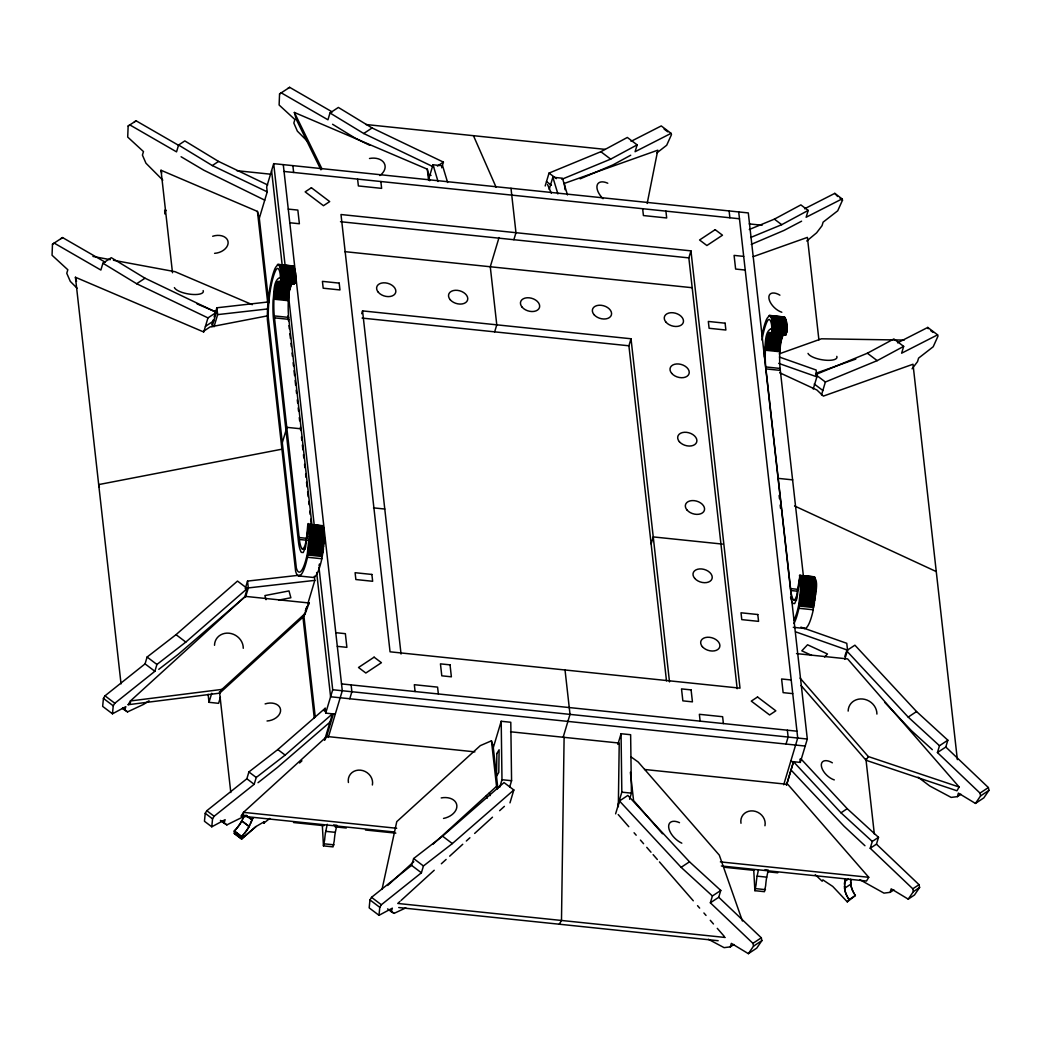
<?xml version="1.0" encoding="UTF-8"?>
<svg xmlns="http://www.w3.org/2000/svg" width="1041" height="1041" viewBox="0 0 1041 1041"><rect width="100%" height="100%" fill="white"/><g stroke="black" fill="none" stroke-linecap="round" stroke-linejoin="round"><path stroke-width="1.5" d="M309.971 536.193C306.418 501.007 309.099 550.676 301.916 548.698A41.757 8.51 -84.1 0 1 299.34 539.472L274.264 315.904A41.757 8.51 -84.1 0 1 273.926 299.196C274.434 293.965 274.603 280.471 280.172 281.968C282.553 276.789 280.667 257.687 275.058 268.396A37.71 7.69 -84.1 0 0 267.381 319.496L295.618 571.197A37.71 7.69 -84.1 0 0 307.459 557.26L309.971 536.193L324.35 537.69L321.838 558.757A37.71 7.69 -84.1 0 1 313.016 577.43L298.637 575.933M324.35 537.69L323.035 525.731L308.422 524.222M793.984 623.468A37.71 7.69 -84.1 0 0 798.902 608.295L801.375 588.633L799.982 575.231L796.69 595.608L795.051 599.603L793.359 599.746A41.757 8.51 -84.1 0 1 790.783 590.52L765.708 366.939A41.757 8.51 -84.1 0 1 765.369 350.231C765.877 345 766.046 331.506 771.615 333.003C773.997 327.824 772.11 308.722 766.501 319.431A37.71 7.69 -84.1 0 0 761.778 336.412M803.964 628.283A37.71 7.69 -84.1 0 0 813.281 609.792C812.54 602.622 823.535 573.331 809.013 576.909M293.796 283.894C296.464 280.823 296.711 268.435 292.04 265.962M768.596 333.484L785.565 335.098C787.699 330.075 788.167 320.029 783.483 316.998M564.105 737.34L561.489 920.465L559.251 924.213M618.328 806.736L619.226 743.066L510.545 731.784M323.478 539.212L323.257 543.988M269.814 818.408L263.737 823.223L263.985 821.856L256.021 826.528L241.603 838.968L234.277 833.425L234.342 831.03L237.036 827.959A18.569 6.714 -52.9 0 0 241.031 822.273L244.466 815.337L244.101 816.222M845.071 879.111L844.785 889.743A18.569 12.076 56.5 0 0 847.01 896.08L849.118 899.658L847.283 901.857L832.722 886.412L822.871 879.892L822.182 881.22L815.259 874.687M847.283 901.857L855.351 895.533L853.243 891.955A18.569 12.076 56.5 0 1 851.031 885.618L850.692 879.229M850.588 881.063L850.627 880.139M333.627 824.94L336.816 825.266L335.202 832.904A18.673 3.813 -84.1 0 0 334.252 840.803L333.055 846.88L323.465 845.878L324.662 839.801A18.569 3.787 -84.1 0 1 325.456 832.878M765.031 869.742L768.219 870.068L766.449 878.682A18.569 3.787 -84.1 0 0 765.655 885.605L764.471 891.682L754.881 890.68L756.078 884.603A18.673 3.813 -84.1 0 1 757.015 876.704L758.395 870.016M105.128 262.137L62.577 237.582L52.479 244.18L52.05 255.253L67.821 269.762L66.767 273.276L70.294 281.382L77.034 288.175M178.662 145.363L136.111 120.808L128.147 126L127.705 137.074L143.476 151.583L142.422 155.096L145.948 163.203L162.812 180.158M332.196 111.894L289.658 87.34L279.561 93.937L279.118 105.011L294.889 119.52L293.835 123.033L297.362 131.14L307.472 141.316M311.91 524.664L288.643 317.401A41.757 8.51 -84.1 0 1 288.305 300.693L289.398 290.868L291.74 283.607M803.353 575.699L780.086 368.436A41.757 8.51 -84.1 0 1 779.761 351.728L780.841 341.903L783.183 334.642M814.843 592.602L814.596 596.259M844.381 884.264L844.563 882.43M158.779 669.337L178.128 654.425L244.765 596.974L247.303 588.49L237.491 581.073L176.02 634.659L147.106 657.04L145.05 663.872L104.998 695.817L103.436 698.407L102.656 706.371L112.467 713.801L125.818 706.657L124.764 710.17L127.562 711.875L143.671 704.341L149.019 700.801M112.467 713.801L113.248 705.837L114.822 703.248L154.875 671.289L156.918 664.47L185.832 642.076L247.303 588.49M335.28 714.126L325.69 713.124L325.156 708.296L277.817 749.546L248.903 771.941L246.86 778.759L206.808 810.718L205.233 813.307L204.452 821.271L211.778 826.801L225.116 819.67L224.075 823.184L226.873 824.888L245.65 815.584M211.778 826.801L212.559 818.851L214.121 816.261L254.173 784.302L256.229 777.471L285.143 755.089L332.469 713.827L324.545 740.229L326.783 736.481L474.891 751.862M509.973 802.871L513.838 789.989L504.013 782.572L442.542 836.157L413.628 858.552L411.585 865.37L371.533 897.329L369.958 899.918L369.178 907.882L379.002 915.299L392.34 908.168L391.286 911.669L394.084 913.373L405.808 907.895M379.002 915.299L379.783 907.336L381.344 904.746L421.397 872.787L423.44 865.969L452.354 843.574L513.838 789.989M779.175 348.267L779.566 344.779M287.85 296.073L288.123 293.744M325.456 832.878L327.238 824.277M322.203 552.524L322.398 551.353M813.841 602.388L813.437 604.717M263.737 823.223L263.985 821.856M647.177 203.463L657.782 150.19L564.339 183.411L565.042 189.696M288.838 289.281L289.047 288.227M382.034 889.352L396.777 821.635L480.304 745.629L491.456 740.815L493.291 747.646M781.192 336.36L781.44 335.488M212.026 326.705L216.333 312.365L145.011 278.207L111.283 257.687L102.929 263.217L100.873 270.048L54.223 243.113L52.479 244.18M267.68 184.96L218.545 161.42L184.817 140.912L178.584 145.037L176.541 151.856L129.878 124.933L128.147 126M203.672 332.235L207.966 317.895L216.333 312.365M211.857 324.532L213.223 319.964M214.134 316.919L216.879 307.785L269.151 301.851M213.991 326.796L217.647 314.616L216.879 307.785M790.705 761.413L800.295 762.415L807.309 739.032L748.297 212.924L273.692 163.645L266.678 187.016L267.225 191.856L258.819 219.872M441.709 167.77L443.401 162.11L372.092 127.952L338.364 107.444L329.997 112.975L327.954 119.793L281.291 92.87L279.561 93.937M281.617 444.975L286.9 427.344L301.291 428.84M220.393 697.301L218.597 703.326L209.007 702.324L211.713 693.306M245.247 588.699L247.537 581.086L299.808 575.153M245.559 597.053L248.305 587.918L247.537 581.086M361.708 313.692L362.554 310.895L631.015 338.767L669.506 681.894M428.892 178.479L433.004 164.777L442.594 165.779L447.643 182.487M305.156 612.602L303.972 616.545L315.254 717.132M305.625 611.054L307.004 606.435M307.941 603.338L314.824 580.371L314.369 576.272M324.324 711.068L325.156 708.296M325.69 713.124L332.704 689.741L318.949 567.098M326.327 737.314L333.341 713.957M328.279 737.457L342.294 690.743L283.282 164.634M349.776 698.758L351.884 691.731L351.116 684.9M499.042 237.517L490.272 266.756L496.778 324.831L494.67 331.845M513.864 239.716L515.972 232.69L510.988 188.278M545.185 185.962L549.036 173.092L600.852 151.713L627.333 137.451L637.144 144.881L635.101 151.7L671.068 133.352L671.471 134.64L666.682 145.259L656.936 152.832M549.193 189.41L552.849 177.23L562.439 178.219L567.488 194.94M492.927 748.882L501.202 721.27L510.793 722.272L511.573 780.711L509.739 786.801M666.487 680.866L628.907 345.794L631.015 338.767M499.693 787.321L501.983 779.709L501.202 721.27M737.171 688.713L688.843 257.882L690.951 250.868L340.993 214.524L390.05 651.809L740.008 688.153L690.951 250.868M563.285 736.794L570.013 714.386L565.029 669.975M651.132 543.936L653.241 536.909L722.545 544.105M617.847 744.419L621.061 733.723L630.638 734.712L631.419 793.151L629.584 799.241M618.172 804.342L621.828 792.162L621.061 733.723M615.608 813.841L619.473 800.971L627.84 795.428L689.493 861.805L720.775 890.445L718.732 897.264L710.365 902.807L752.942 943.341L753.515 946.152L748.375 953.66L731.342 943.367L730.288 946.881L724.094 947.648L708.374 939.268M749.273 229.514L774.387 219.144L800.867 204.895L808.18 210.425L806.137 217.244L842.104 198.896L842.507 200.184L837.719 210.803L823.106 222.162L822.052 225.676L816.586 232.846L806.749 241.018M813.229 389.022L816.886 376.842L816.118 370.01L779.423 357.063M821.518 394.89L825.383 382.008L877.199 360.641L903.666 346.38L893.855 338.963L867.374 353.224L815.571 374.591L825.383 382.008M710.365 902.807L712.408 895.976L720.775 890.445M903.666 346.38L901.623 353.198L937.59 334.851L937.993 336.139L933.204 346.757L918.591 358.117L917.537 361.63L912.072 368.8M786.02 744.055L788.128 737.041L787.36 730.209M783.704 784.758L797.718 738.03L738.707 211.935M793.515 761.713L786.502 785.096L793.515 761.713L840.985 812.813L872.267 841.453L870.224 848.272L912.801 888.806L913.373 891.63L908.233 899.138L891.187 888.845L890.133 892.345L883.952 893.126L859.957 879.762M844.85 656.377L846.125 652.134M844.798 659.278L847.543 650.144L846.775 643.312L800.893 627.137M870.224 848.272L876.457 844.147L878.513 837.328L847.218 808.688L800.854 758.772M918.097 777.185L929.73 785.968L951.162 797.406L957.356 796.638L958.41 793.125L975.443 803.418L980.583 795.91L980.01 793.099L937.434 752.552L939.489 745.733L947.844 740.203L916.561 711.563L854.908 645.186L846.541 650.716L908.194 717.093L939.489 745.733M937.434 752.552L945.801 747.022L947.844 740.203M302.983 617.365L304.18 614.125M305.273 611.171L306.913 606.734M305.312 613.331L309.151 602.986L245.286 596.363L130.424 700.957L128.186 704.705L219.651 693.163L303.074 617.079L305.312 613.331L221.889 689.415L219.651 693.163M243.724 817.107L242.904 818.864M250.647 823.522L253.028 817.64L248.357 827.803A18.569 6.727 -52.9 0 1 244.362 833.49L241.668 836.574L241.603 838.968L234.277 833.438M322.983 525.692L317.57 525.874M294.421 283.712L279.977 282.332M249.788 825.266L248.851 826.97A18.673 6.753 -52.9 0 1 244.362 833.49M242.006 820.581L241.525 821.427A18.673 6.753 -52.9 0 1 237.049 827.959L236.385 828.727M307.668 605.485L309.151 602.986M394.448 832.019L241.239 816.105L243.477 812.357L326.783 736.481M796.521 653.605L847.621 658.914L959.164 787.022L956.926 790.77L866.06 760.281L868.298 756.547L800.074 678.094M644.561 769.481L787.829 784.367L868.741 877.29L866.502 881.037L721.361 865.969M799.618 575.53L814.661 577.065M718.732 897.264L761.309 937.811L761.882 940.622L756.742 948.13L748.375 953.66M876.457 844.147L919.034 884.681L919.606 887.492L914.466 895.013L908.233 899.138M945.801 747.022L988.377 787.556L988.95 790.379L983.81 797.887L975.443 803.418M785.747 334.942L768.805 333.146M235.734 829.508L234.342 831.043L241.655 836.574L241.603 838.968L256.008 826.515M243.047 835.038L241.655 836.574L234.342 831.043M824.615 657.027L827.478 653.995L807.543 644.769L801.817 650.82L811.785 655.44M799.748 575.361L814.53 576.818M128.186 704.705L130.567 702.545M241.239 816.105L243.62 813.932M299.561 762.988L301.942 760.828M387.642 885.501L413.811 861.662M432.848 844.329L496.544 786.319L491.456 740.815M399.939 901.48L397.766 903.458L725.226 937.473M401.032 900.491L434.214 870.263M441.345 863.77L446.108 859.437M449.673 856.183L462.751 844.264M466.329 841.024L469.894 837.771M474.644 833.438L492.497 817.185M499.628 810.692L504.391 806.359M329.984 722.129L277.44 767.438L258.012 782.702M178.584 145.037L212.312 165.558L218.545 161.42M102.929 263.217L136.657 283.738L145.011 278.207M329.997 112.975L363.725 133.495L372.092 127.952M437.428 166.066L443.401 162.11M205.428 326.367L213.782 320.836M619.473 800.971L681.126 867.335L689.493 861.805M908.194 717.093L916.561 711.563M840.985 812.813L847.218 808.688M872.267 841.453L878.513 837.328M730.288 946.881L733.866 944.512M957.356 796.638L960.934 794.257M844.706 881.506L848.441 879.033M752.942 943.341L761.309 937.811M980.01 793.099L988.377 787.556M753.515 946.152L761.882 940.622M980.583 795.91L988.95 790.379M844.55 888.311L850.796 884.186M849.118 899.658L855.351 895.533L854.778 894.635M890.133 892.345L893.881 889.873M912.801 888.806L919.034 884.681M913.373 891.63L919.606 887.492M134.38 121.875L136.111 120.808M287.915 88.407L289.658 87.34M60.846 238.649L62.577 237.582M630.716 155.226L612.941 164.894L580.149 178.844M561.815 179.286L610.664 159.13L637.144 144.881M750.691 237.478L781.713 224.687L808.18 210.425M801.596 221.186L783.977 230.438L751.238 244.375M631.041 141.342L661.256 125.935L671.068 133.352M804.576 208.773L834.791 193.366L842.104 198.896M897.563 342.84L927.778 327.434L937.59 334.851M753.177 256.659L807.4 237.387L818.903 339.86M779.228 353.849L821.44 338.806L904.174 340.082M815.597 373.368L855.793 359.08M267.537 315.839L210.035 326.952L202.982 331.676L75.433 277.257L121.042 683.885M282.033 449.165L98.687 484.585L99.429 487.318M278.819 600.084L290.868 597.755L289.008 590.924L264.908 595.569L266.028 599.681M130.424 700.957L221.889 689.415M217.647 314.616L268.331 308.865M248.305 587.918L314.824 580.371M365.911 124.517L605.081 149.357M284.05 171.466L739.474 218.766M236.854 170.685L270.712 174.211M749.221 223.906L762.116 225.246M288.253 209.098L297.843 210.087L299.379 223.75L289.788 222.748M743.677 256.385L734.087 255.396L735.623 269.059L745.213 270.048M340.498 221.707L688.843 257.882M344.688 251.636L692.213 287.719M277.973 264.375L292.963 265.949M769.416 315.41L784.407 316.998M277.661 264.479L293.25 266.158M769.104 315.514L784.693 317.193M277.335 264.674L293.523 266.444M770.587 315.996L784.966 317.479M283.386 265.637L286.587 265.976M773.242 316.516L778.03 317.011M279.404 265.351L293.783 266.834M770.847 316.386L785.226 317.869M279.639 265.832L294.017 267.329M771.082 316.867L785.461 318.364M279.873 266.418L294.252 267.914M771.316 317.453L785.695 318.949M280.081 267.095L294.46 268.578M771.524 318.13L785.903 319.613M280.263 267.849L294.642 269.346M771.706 318.884L786.085 320.381M280.432 268.695L294.824 270.192M771.875 319.73L786.267 321.227M280.589 269.619L294.967 271.115M772.032 320.654L786.41 322.15M280.719 270.621L295.097 272.117M772.162 321.656L786.541 323.152M280.823 271.701L295.202 273.197M772.266 322.736L786.645 324.232M280.914 272.846L295.293 274.33M772.357 323.881L786.736 325.365M280.966 274.043L295.358 275.54M772.422 325.078L786.801 326.575M281.018 275.305L295.397 276.802M772.461 326.34L786.84 327.837M281.031 276.62L295.41 278.116M772.474 327.655L786.853 329.151M281.031 276.867L295.41 278.363M772.474 327.915L786.853 329.398M281.018 277.14L295.397 278.624M772.461 328.175L786.853 329.659M281.005 277.4L295.397 278.897M772.448 328.435L786.84 329.932M280.992 277.674L295.371 279.17M772.435 328.709L786.814 330.205M280.979 277.947L295.358 279.443M772.422 328.982L786.801 330.478M280.953 278.22L295.332 279.717M772.396 329.255L786.775 330.752M280.927 278.507L295.306 279.99M772.37 329.542L786.749 331.038M280.888 278.78L295.28 280.276M772.331 329.815L786.723 331.311M280.862 279.053L295.241 280.55M772.305 330.088L786.684 331.585M280.823 279.326L295.202 280.823M772.266 330.361L786.645 331.858M280.784 279.6L295.163 281.083M772.227 330.635L786.606 332.131M280.732 279.86L295.124 281.356M772.175 330.895L786.567 332.391M280.693 280.12L295.071 281.604M772.136 331.155L786.515 332.639M280.641 280.367L295.019 281.864M772.084 331.402L786.462 332.899M280.589 280.602L294.967 282.098M772.032 331.637L786.41 333.133M280.536 280.836L294.915 282.332M771.98 331.871L786.358 333.367M280.471 281.057L294.85 282.553M771.915 332.092L786.306 333.588M280.419 281.265L294.798 282.762M771.862 332.3L786.241 333.797M280.354 281.46L294.733 282.957M771.797 332.495L786.176 333.992M277.973 281.434L294.681 283.139M769.416 332.482L786.124 334.174M277.778 281.604L294.616 283.308M769.221 332.639L786.059 334.343M277.57 281.825L294.551 283.464M769.013 332.86L785.994 334.499M771.42 333.367L785.864 334.76M277.361 282.111L294.304 283.907M277.153 282.449L294.122 284.063M276.945 282.84L291.324 284.336M768.388 333.888L782.767 335.371M276.737 283.295L291.116 284.792M768.18 334.33L782.559 335.827M276.529 283.803L290.907 285.286M767.972 334.838L782.351 336.321M276.32 284.349L290.699 285.846M767.764 335.384L782.142 336.881M276.112 284.948L290.504 286.444M767.568 335.983L781.947 337.479M275.917 285.585L290.296 287.082M767.36 336.633L781.752 338.117M275.722 286.275L290.114 287.771M767.165 337.31L781.557 338.806M275.54 287.004L289.918 288.5M766.983 338.039L781.362 339.535M275.358 287.758L289.736 289.255M766.801 338.793L781.179 340.29M275.188 288.552L289.567 290.049M766.631 339.587L781.01 341.084M275.019 289.372L289.398 290.868M766.462 340.407L780.841 341.903M274.863 290.218L289.242 291.714M766.306 341.253L780.698 342.749M274.72 291.09L289.099 292.586M766.163 342.125L780.542 343.621M274.59 291.974L288.969 293.471M766.033 343.01L780.412 344.506M274.46 292.872L288.838 294.369M765.903 343.907L780.282 345.404M274.343 293.783L288.721 295.267M765.786 344.818L780.177 346.302M274.238 294.694L288.63 296.191M765.682 345.729L780.073 347.226M274.16 295.605L288.539 297.101M765.603 346.64L779.982 348.136M274.082 296.516L288.461 298.012M765.525 347.551L779.904 349.047M274.017 297.427L288.396 298.923M765.46 348.462L779.839 349.958M273.965 298.325L288.344 299.808M765.408 349.36L779.787 350.843M273.926 299.196L288.305 300.693M765.369 350.231L779.761 351.728M362.06 318.078L628.907 345.794M274.264 315.904L288.643 317.401M765.708 366.939L780.086 368.436M216.45 311.155L213.262 310.817L197.087 303.92M274.473 317.856L288.864 319.353M765.916 368.891L780.308 370.388M778.343 478.379L792.735 479.875M373.498 507.865L384.78 509.036M308.24 524.391L323.217 526.03M308.11 524.599L314.564 525.158M317.7 525.601L322.554 525.991M799.553 575.647L813.997 577.026M307.993 524.872L312.847 525.237M799.436 575.92L804.29 576.272M309.047 525.224L323.426 526.72M800.49 576.259L814.869 577.755M309.229 525.991L323.621 527.488M800.672 577.026L815.064 578.523M309.398 526.85L323.777 528.347M800.841 577.885L815.233 579.382M309.554 527.787L323.933 529.283M800.997 578.822L815.376 580.318M309.671 528.802L324.063 530.285M801.115 579.837L815.506 581.333M309.776 529.882L324.167 531.378M801.219 580.917L815.61 582.413M309.867 531.027L324.245 532.524M801.31 582.075L815.689 583.559M309.919 532.25L324.311 533.734M801.362 583.285L815.754 584.769M309.958 533.513L324.337 535.009M801.401 584.548L815.793 586.044M309.971 534.827L324.363 536.323M801.414 585.862L815.806 587.358M801.414 587.228L815.793 588.725M309.932 537.598L324.324 539.095M801.375 588.633L815.767 590.13M299.118 537.546L307.108 538.379M790.561 588.581L798.551 589.414M309.88 539.03L324.272 540.526M801.323 590.065L815.715 591.561M309.802 540.487L324.193 541.984M801.245 591.522L815.637 593.019M299.34 539.472L307.329 540.305M790.783 590.52L797.172 591.184M309.711 541.971L324.089 543.454M801.154 593.006L815.532 594.489M309.593 543.454L323.972 544.95M801.036 594.489L815.415 595.986M309.45 544.95L323.829 546.447M800.893 595.986L815.272 597.482M309.281 546.447L323.673 547.943M800.724 597.482L815.116 598.978M309.099 547.93L323.491 549.427M800.542 598.978L814.934 600.462M301.916 548.698L305.117 549.036M308.904 549.414L323.283 550.897M793.359 599.746L796.56 600.071M800.347 600.449L814.726 601.945M308.683 550.858L323.061 552.355M800.126 601.893L814.504 603.39M308.448 552.29L322.827 553.786M799.891 603.325L814.27 604.821M308.201 553.682L322.58 555.178M799.644 604.717L814.023 606.213M307.928 555.035L322.307 556.519M799.371 606.07L813.75 607.567M307.459 557.26L321.838 558.757M798.902 608.295L813.281 609.792M793.281 627.307L804.459 628.465M335.775 632.681L345.365 633.67L346.887 647.346L337.31 646.344M791.186 679.968L781.609 678.979L783.131 692.642L792.722 693.631M341.526 683.911L796.951 731.198M332.704 689.741L807.309 739.032M805.2 746.046L330.596 696.767L316.659 572.498M501.983 779.709L511.573 780.711M621.828 792.162L631.419 793.151M243.477 812.357L396.686 828.272M720.372 861.883L868.741 877.29M293.562 822.533L323.92 825.682M335.111 826.84L346.289 828.011M365.469 830.002L395.827 833.151M725.004 867.335L753.775 870.328M768.154 871.811L777.744 872.813M325.703 831.343L335.293 832.345M757.106 876.145L766.697 877.147M324.454 843.848L334.044 844.837M755.857 888.65L765.447 889.639M398.729 907.544L718.173 940.713M165.506 210.412L166.287 210.529L164.699 210.256L164.79 213.912M92.935 256.437L110.307 259.664M113.456 260.25L175.031 271.688L252.299 304.675M868.298 756.547L959.164 787.022M778.655 363.361L816.886 376.842M795.545 631.809L847.543 650.144M320.94 169.826L296.217 119.299L294.369 112.454L427.317 169.189L429.699 180.731M172.494 272.729L161.004 170.256L257.439 211.414L259.3 218.246L268.786 302.879M779.735 372.782L816.86 389.972L823.366 396.1L913.009 364.233L957.356 759.618M794.569 505.965L936.262 571.574M363.725 133.495L433.59 166.95M212.312 165.558L267.225 191.856M136.657 283.738L207.966 317.895M369.75 145.285L355.15 138.115L332.573 124.269M428.124 173.977L431.039 175.409M264.726 200.145L203.75 170.177L181.095 156.749M630.885 756.781L638.198 762.025L719.305 855.129L742.415 920.999M837.628 196.502L834.791 193.366M840.074 198.337L842.507 200.184M664.106 129.071L667.788 131.856M930.641 330.583L933.087 332.43M774.387 219.144L781.713 224.687M600.852 151.713L610.664 159.13M867.374 353.224L877.199 360.641M549.036 173.092L556.401 178.649M546.499 181.563L551.431 185.298M814.244 383.999L822.845 390.492M176.02 634.659L185.832 642.076M442.542 836.157L452.354 843.574M277.817 749.546L285.143 755.089M147.106 657.04L156.918 664.47M413.628 858.552L423.44 865.969M145.05 663.872L154.875 671.289M411.585 865.37L421.397 872.787M248.903 771.941L256.229 777.471M246.86 778.759L254.173 784.302M122.656 708.166L127.562 711.875M389.178 909.665L394.084 913.373M122.304 708.309L124.764 710.17M387.603 908.884L391.286 911.669M104.998 695.817L114.822 703.248M371.533 897.329L381.344 904.746M103.436 698.407L113.248 705.837M369.958 899.918L379.783 907.336M221.993 821.193L226.873 824.888M220.406 820.412L224.075 823.184M206.808 810.718L214.121 816.261M205.233 813.307L212.559 818.851M932.333 749.676L911.33 730.574L884.837 702.493M681.126 867.335L712.408 895.976M864.954 845.734L844.121 826.294L791.03 770.015M801.05 685.525L866.06 760.281M662.479 833.763L633.566 800.542L630.378 772.305M618.211 814.556L628.79 826.697M634.073 832.774L636.194 835.207M640.423 840.061L643.585 843.704M646.76 847.348L650.989 852.215M653.11 854.635L657.339 859.502M659.447 861.922L693.293 900.79M697.535 905.67L699.656 908.103M703.911 912.983L706.032 915.429M710.274 920.309L713.462 923.966M717.275 928.351L724.159 936.249M847.986 897.863L848.532 898.76M853.724 892.84L854.232 893.738M847.478 896.965L847.01 896.067A18.673 12.141 56.5 0 1 844.628 888.832L844.368 886.099M294.369 112.454L321.916 168.759M547.54 184.556L551.327 193.184M473.46 135.694L496.128 187.302M927.778 327.434L928.182 328.722M552.849 177.23L557.911 193.938M433.004 164.777L438.053 181.498M496.544 786.319L497.286 789.052M489.322 792.904L490.064 795.636M486.407 795.558L487.149 798.291M161.004 170.256L161.745 173.001M75.433 277.257L76.54 281.356M753.736 870.003L754.881 890.68M322.333 825.201L323.465 845.878M850.744 883.796L850.861 884.707A18.673 12.141 56.5 0 0 853.243 891.955M700.138 721.14L699.37 714.308L722.623 716.715L723.391 723.547M427.317 169.189L428.554 180.171M438.352 693.944L437.584 687.125L414.331 684.705L415.086 691.536M865.891 758.772L874.336 834.036M779.11 495.49L779.475 498.678M780.177 505.067L780.529 508.255M799.93 759.188L800.295 762.415M729.116 210.933L729.884 217.764M665.915 211.128L666.682 217.972L643.416 215.552L642.648 208.721M492.94 744.445L497.871 788.453M380.863 181.537L381.631 188.369L358.377 185.949L357.61 179.117M362.554 310.895L401.045 654.021M292.872 165.636L293.64 172.468M273.692 163.645L285.104 265.312M288.357 294.356L314.239 525.132M271.584 170.659L282.085 264.258M287.876 315.904L288.422 320.745M288.969 325.586L289.333 328.813M289.866 333.654L290.413 338.494M290.959 343.335L291.324 346.562M292.04 353.016L292.404 356.243M293.133 362.697L293.497 365.938M294.03 370.778L294.577 375.619M295.124 380.459L295.657 385.3M296.204 390.141L296.568 393.368M297.297 399.822L297.661 403.049M298.194 407.89L298.559 411.117M299.288 417.571L299.652 420.798M300.368 427.252L300.732 430.48M301.461 436.934L301.812 440.161M302.358 445.014L302.905 449.855M303.452 454.696L303.803 457.923M304.532 464.377L304.896 467.604M305.625 474.058L305.976 477.285M306.522 482.126L307.069 486.967M307.615 491.807L308.149 496.648M308.696 501.489L309.06 504.716M309.789 511.17L310.14 514.397M310.686 519.251L311.233 524.091M257.439 211.414L267.654 302.424M302.84 616.09L314.291 718.277M219.482 691.64L230.803 792.526M208.109 694.282L209.007 702.324M850.601 881.974L850.653 882.885M764.38 357.05A45.609 9.304 -84.1 0 1 764.51 351.364C765.708 344.506 764.432 332.157 770.861 328.787C773.047 331.402 770.913 313.445 767.126 321.552A33.859 6.91 -84.1 0 0 761.973 340.043M791.798 601.464A45.609 9.304 -84.1 0 0 792.774 603.429L794.673 603.572L797.029 598.146L799.605 579.069L800.503 589.922L798.837 604.34A33.859 6.91 -84.1 0 1 793.997 619.981M791.355 600.189A45.609 9.304 -84.1 0 1 790.587 597.118M212.676 236.255A12.518 8.679 -15.2 0 1 228.096 242.006A12.518 8.679 -15.2 0 1 214.589 253.34M203.151 290.569A14.769 4.88 10.1 0 1 191.076 294.33A14.769 4.88 10.1 0 1 174.394 287.589M265.13 703.911A12.518 8.679 -15.2 0 1 280.55 709.663A12.518 8.679 -15.2 0 1 267.043 720.997M214.511 645.29A14.769 13.247 30.9 0 1 229.085 633.201A14.769 13.247 30.9 0 1 243.269 648.283M781.817 312.248A12.518 6.662 43.4 0 1 768.909 298.168A12.518 6.662 43.4 0 1 779.904 295.163M836.795 356.373A14.769 4.88 10.1 0 1 824.706 360.134A14.769 4.88 10.1 0 1 808.024 353.393M834.283 779.904A12.518 6.662 43.4 0 1 821.362 765.825A12.518 6.662 43.4 0 1 832.358 762.819M848.155 711.094A14.769 13.247 30.9 0 1 862.729 699.005A14.769 13.247 30.9 0 1 876.912 714.074M319.496 563.975A33.859 6.91 -84.1 0 1 319.001 565.523M369.49 158.492A14.769 10.254 -15.2 0 1 384.09 162.995A14.769 10.254 -15.2 0 1 379.874 175.539M603.012 198.701A14.769 7.873 43.4 0 1 597.183 185.129A14.769 7.873 43.4 0 1 607.775 183.242M348.41 782.507A12.518 11.217 30.9 0 1 360.589 770.171A12.518 11.217 30.9 0 1 372.379 784.992M441.215 797.927A14.769 10.254 -15.2 0 1 456.83 805.383A14.769 10.254 -15.2 0 1 443.518 818.434M740.984 823.275A12.518 11.217 30.9 0 1 753.163 810.939A12.518 11.217 30.9 0 1 764.953 825.76M681.803 843.171A14.769 7.873 43.4 0 1 668.699 827.387A14.769 7.873 43.4 0 1 679.513 822.676M309.099 536.596L307.394 553.305A33.859 6.91 -84.1 0 1 296.334 567.852L268.266 317.531A33.859 6.91 -84.1 0 1 275.67 270.517C279.443 262.332 281.669 280.51 279.417 277.752C272.989 281.109 274.251 293.471 273.067 300.329A45.609 9.304 -84.1 0 0 273.432 318.546L298.533 542.322A45.609 9.304 -84.1 0 0 301.33 552.394L303.23 552.537L305.586 547.111L308.123 528.034L309.099 536.596M496.869 753.515L496.557 776.144L498.795 772.396L499.107 749.767L496.869 753.515M311.402 187.731L305.156 191.869L323.465 205.702L329.698 201.577L311.402 187.731M715.167 229.671L699.565 239.99L706.891 245.52L722.48 235.201L715.167 229.671M374.109 657.17L358.507 667.489L365.833 673.02L381.422 662.701L374.109 657.17M757.536 696.989L751.29 701.113L769.598 714.959L775.831 710.821L757.536 696.989M339.197 283.113L322.424 281.369L323.191 288.201L339.965 289.945L339.197 283.113M725.109 323.191L708.335 321.448L709.103 328.279L725.876 330.023L725.109 323.191M371.884 574.45L355.098 572.706L355.866 579.538L372.652 581.281L371.884 574.45M757.796 614.528L741.01 612.785L741.778 619.616L758.564 621.36L757.796 614.528M450.037 664.861L440.447 663.859L441.787 675.817L451.378 676.819L450.037 664.861M691.094 689.897L681.517 688.895L682.857 700.853L692.434 701.855L691.094 689.897M252.13 819.97L246.04 815.363L252.13 819.97M249.124 826.476L241.811 820.933L249.124 826.476M687.034 510.038A9.85 6.571 16.7 0 0 703.638 511.756A9.85 6.571 16.7 0 0 694.178 500.643A9.85 6.571 16.7 0 0 687.034 510.038M679.37 441.709A9.85 6.571 16.7 0 0 695.974 443.427A9.85 6.571 16.7 0 0 686.513 432.327A9.85 6.571 16.7 0 0 679.37 441.709M671.705 373.381A9.85 6.571 16.7 0 0 688.309 375.111A9.85 6.571 16.7 0 0 678.849 363.999A9.85 6.571 16.7 0 0 671.705 373.381M522.14 307.199A9.85 6.571 16.7 0 0 538.744 308.93A9.85 6.571 16.7 0 0 529.283 297.817A9.85 6.571 16.7 0 0 522.14 307.199M594.047 314.668A9.85 6.571 16.7 0 0 610.651 316.399A9.85 6.571 16.7 0 0 601.191 305.286A9.85 6.571 16.7 0 0 594.047 314.668M665.954 322.137A9.85 6.571 16.7 0 0 682.558 323.868A9.85 6.571 16.7 0 0 673.111 312.755A9.85 6.571 16.7 0 0 665.954 322.137M450.219 299.73A9.85 6.571 16.7 0 0 466.836 301.461A9.85 6.571 16.7 0 0 457.376 290.348A9.85 6.571 16.7 0 0 450.219 299.73M378.312 292.274A9.85 6.571 16.7 0 0 394.916 293.991A9.85 6.571 16.7 0 0 385.469 282.879A9.85 6.571 16.7 0 0 378.312 292.274M694.698 578.354A9.85 6.571 16.7 0 0 711.302 580.084A9.85 6.571 16.7 0 0 701.842 568.972A9.85 6.571 16.7 0 0 694.698 578.354M702.363 646.682A9.85 6.571 16.7 0 0 718.967 648.413A9.85 6.571 16.7 0 0 709.507 637.3A9.85 6.571 16.7 0 0 702.363 646.682"/></g></svg>
